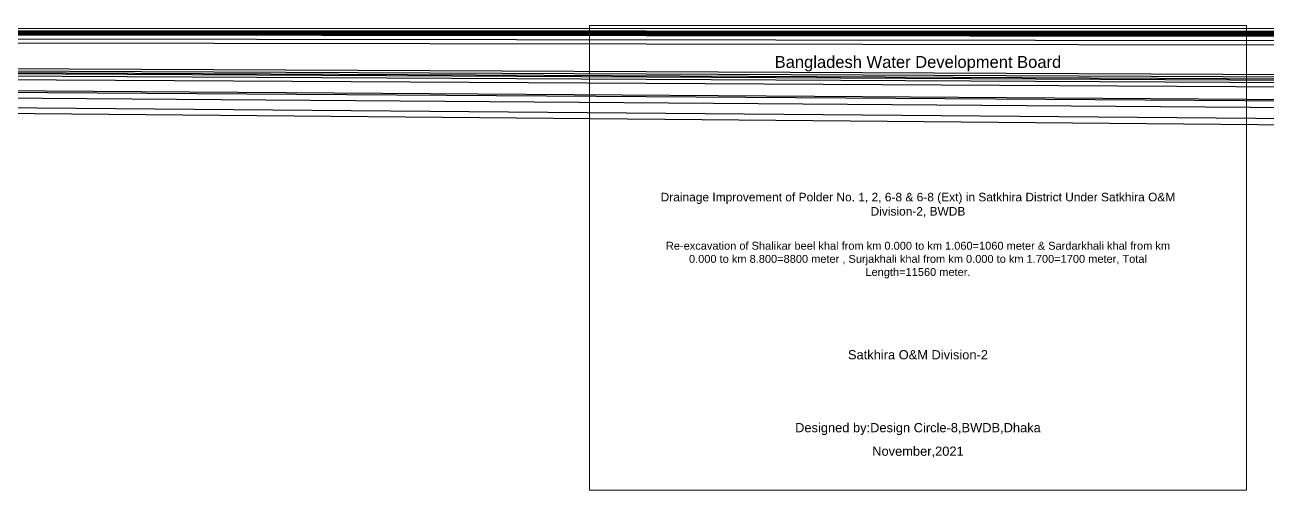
# Model space of a CAD drawing. Header units: inches. Extents: x 0 to 416000, y -4242 to 7.
# Drawn here: x 87845 to 99188, y -4242 to 7 of the extents above; entities that cross this region are included whole.
import ezdxf

# ---------------------------------------------------------------- set-up
doc = ezdxf.new("R2010")
doc.units = ezdxf.units.IN
doc.header["$LTSCALE"] = 7
doc.header["$MEASUREMENT"] = 0
doc.layers.add('Cross section Data Border', color=7, linetype='Continuous', lineweight=9)
doc.layers.add('Cross Section Labels', color=7, linetype='Continuous', lineweight=9)
doc.styles.get("Standard").update_dxf_attribs({"font": 'arial.ttf'})
doc.dimstyles.get("Standard").update_dxf_attribs({"dimtxt": 0.18, "dimasz": 0.18, "dimexe": 0.18, "dimexo": 0.0625, "dimgap": 0.09, "dimtad": 0, "dimtih": 1, "dimtoh": 1, "dimdec": 4, "dimzin": 0, "dimdsep": 46, "dimtxsty": 'Standard', "dimcen": 0.09, "dimadec": 0, "dimazin": 0, "dimtfac": 1, "dimtdec": 4, "dimtofl": 0, "dimtmove": 0, "dimatfit": 3, "dimfxl": 1, "dimtolj": 1, "dimtzin": 0, "dimarcsym": 0})

msp = doc.modelspace()

# ---------------------------------------------------------------- linework, layer by layer
at = {"layer": 'Cross section Data Border'}
msp.add_lwpolyline([(93000, 0), (99000, 0), (99000, -4242), (93000, -4242)], close=True, dxfattribs=at)

# ---------------------------------------------------------------- texts
at = {"layer": 'Cross section Data Border', "attachment_point": 5}
for s, insert, char_height in [('Bangladesh Water Development Board', (96000, -348), 108), ('Designed by:Design Circle-8,BWDB,Dhaka', (96000, -3684), 84), ('November,2021', (96000, -3894), 84)]:
    msp.add_mtext(s, dxfattribs=dict(at, insert=insert, char_height=char_height))
at = {"layer": 'Cross section Data Border', "width": 4800}
for s, insert, char_height, attachment_point in [('Drainage Improvement of Polder No. 1, 2, 6-8 & 6-8 (Ext) in Satkhira District Under Satkhira O&M Division-2, BWDB', (96000, -1638), 78, 5), ('Re-excavation of Shalikar beel khal from km 0.000 to km 1.060=1060 meter & Sardarkhali khal from km 0.000 to km 8.800=8800 meter , Surjakhali khal from km 0.000 to km 1.700=1700 meter, Total Length=11560 meter.', (96000, -1974), 72, 2), ('Satkhira O&M Division-2', (96000, -3006), 84, 5)]:
    msp.add_mtext(s, dxfattribs=dict(at, insert=insert, char_height=char_height, attachment_point=attachment_point))

# ---------------------------------------------------------------- leaders
at = {"layer": 'Cross Section Labels', "annotation_type": 0, "has_hookline": 1, "hookline_direction": 0, "text_width": 497}
for points in [[(0, 0), (193167, -1761), (193347, -1761)], [(0, 0), (202878, -361), (203058, -361)], [(0, 0), (212708, -290), (212888, -290)], [(0, 0), (212832, -1815), (213012, -1815)], [(0, 0), (223015, -154), (223195, -154)], [(0, 0), (232555, -1747), (232735, -1747)], [(0, 0), (242747, -1680), (242927, -1680)], [(0, 0), (252652, -245), (252832, -245)], [(0, 0), (252778, -1712), (252958, -1712)], [(0, 0), (262182, -226), (262362, -226)], [(0, 0), (292730, -1644), (292910, -1644)], [(0, 0), (302388, -1583), (302568, -1583)], [(0, 0), (313700, -186), (313880, -186)], [(0, 0), (322958, -1614), (323138, -1614)], [(0, 0), (332446, -171), (332626, -171)], [(0, 0), (332565, -1624), (332745, -1624)], [(0, 0), (342778, -95), (342958, -95)], [(0, 0), (342899, -1611), (343079, -1611)], [(0, 0), (372584, -1671), (372764, -1671)], [(0, 0), (383141, -273), (383321, -273)], [(0, 0), (382536, -1802), (382716, -1802)], [(0, 0), (392544, -312), (392724, -312)], [(0, 0), (402652, -287), (402832, -287)]]:
    msp.add_leader(points, dimstyle='Standard', override={"dimasz": 43.2}, dxfattribs=at)

doc.saveas('drawing.dxf')
